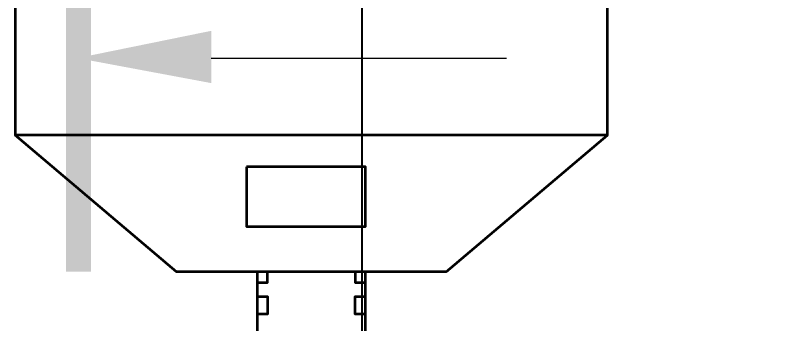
# Model space of a CAD drawing. Header units: millimetres. Extents: x -383313 to -161684, y -117025 to 99224.
# Drawn here: x -337631 to -336211, y -11178 to -10603 of the extents above; entities that cross this region are included whole.
import ezdxf

# ---------------------------------------------------------------- set-up
doc = ezdxf.new("R2010")
doc.units = ezdxf.units.MM
doc.header["$MEASUREMENT"] = 0
doc.layers.get('Defpoints').update_dxf_attribs({"color": 31})
for name, color, linetype in [('001__КОНСТРУКТИВ__размеры внутр.', 7, 'Continuous'), ('layer 1', 7, 'Continuous'), ('PDF_Geometry', 7, 'Continuous'), ('PDF_Solid Fills', 7, 'Continuous')]:
    doc.layers.add(name, color=color, linetype=linetype)
doc.styles.add('PSTUDIO', font='arial.ttf')
doc.dimstyles.new('PS_TICK', dxfattribs={"dimscale": 100, "dimtxt": 2.5, "dimasz": 1, "dimexe": 2, "dimexo": 2, "dimgap": 1, "dimtad": 1, "dimdec": 0, "dimzin": 0, "dimdsep": 46, "dimtxsty": 'PSTUDIO', "dimblk": 'ARCHTICK', "dimcen": 2, "dimdle": 1.5, "dimse1": 1, "dimse2": 1, "dimadec": 0, "dimazin": 0, "dimtfac": 1, "dimtdec": 0, "dimtix": 1, "dimtmove": 1, "dimatfit": 3, "dimldrblk": 'ARCHTICK', "dimfxl": 1, "dimtolj": 1, "dimtzin": 0, "dimarcsym": 0})

# ---------------------------------------------------------------- blocks, each defined once
blk = doc.blocks.new('_ArchTick')
at = {"color": 0, "linetype": 'ByBlock', "const_width": 0.15}
blk.add_lwpolyline([(-0.5, -0.5), (0.5, 0.5)], dxfattribs=at)
blk = doc.blocks.new('*D281')
at = {"layer": '001__КОНСТРУКТИВ__размеры внутр.', "color": 0, "lineweight": -2, "ltscale": 100, "transparency": 16777216}
blk.add_line((-336984.8, -5432.1), (-336984.8, -20232.4), dxfattribs=at)
at = {"layer": 'Defpoints', "color": 0, "ltscale": 100, "transparency": 16777216}
for p in [(-330226.1, -5582.1), (-336984.8, -20082.4), (-335014.1, -20082.4)]:
    blk.add_point(p, dxfattribs=at)
at = {"layer": '001__КОНСТРУКТИВ__размеры внутр.', "color": 0, "lineweight": -2, "ltscale": 100, "transparency": 16777216, "xscale": 100, "yscale": 100, "zscale": 100}
for p, rotation in [((-336984.8, -5582.1), 90), ((-336984.8, -20082.4), 270)]:
    blk.add_blockref('_ArchTick', p, dxfattribs=dict(at, rotation=rotation))
at = {"layer": '001__КОНСТРУКТИВ__размеры внутр.', "color": 0, "ltscale": 100, "transparency": 16777216, "insert": (-337212.4, -12832.2), "char_height": 250, "attachment_point": 5, "rotation": 90, "style": 'PSTUDIO'}
blk.add_mtext('\\A1;14500', dxfattribs=at)
blk = doc.blocks.new('A$C57BD607D')
at = {"layer": 'layer 1', "color": 5, "lineweight": 35}
for points, knots in [([(705.9, 3091.5), (705.9, 3091.5), (705.9, 3326.8), (705.9, 3326.8), (705.9, 3326.8), (705.9, 3326.8), (503.3, 3326.8), (503.3, 3326.8), (503.3, 3326.8), (503.3, 3326.8), (503.3, 3091.5), (503.3, 3091.5)], [0, 0, 0, 0, 0.333333, 0.333333, 0.333333, 0.333333, 0.666667, 0.666667, 0.666667, 0.666667, 1, 1, 1, 1]), ([(503.3, 3169.9), (503.3, 3169.9), (522.9, 3169.9), (522.9, 3169.9), (522.9, 3169.9), (522.9, 3169.9), (522.9, 3137.3), (522.9, 3137.3), (522.9, 3137.3), (522.9, 3137.3), (503.3, 3137.3), (503.3, 3137.3)], [0, 0, 0, 0, 0.333333, 0.333333, 0.333333, 0.333333, 0.666667, 0.666667, 0.666667, 0.666667, 1, 1, 1, 1]), ([(705.9, 3137.3), (705.9, 3137.3), (686.3, 3137.3), (686.3, 3137.3), (686.3, 3137.3), (686.3, 3137.3), (686.3, 3169.9), (686.3, 3169.9), (686.3, 3169.9), (686.3, 3169.9), (705.9, 3169.9), (705.9, 3169.9)], [0, 0, 0, 0, 0.333333, 0.333333, 0.333333, 0.333333, 0.666667, 0.666667, 0.666667, 0.666667, 1, 1, 1, 1]), ([(503.3, 3091.5), (503.3, 3091.5), (522.9, 3091.5), (522.9, 3091.5), (522.9, 3091.5), (522.9, 3091.5), (522.9, 3111.1), (522.9, 3111.1), (522.9, 3111.1), (522.9, 3111.1), (503.3, 3111.1), (503.3, 3111.1)], [0, 0, 0, 0, 0.333333, 0.333333, 0.333333, 0.333333, 0.666667, 0.666667, 0.666667, 0.666667, 1, 1, 1, 1]), ([(705.9, 3111.1), (705.9, 3111.1), (686.3, 3111.1), (686.3, 3111.1), (686.3, 3111.1), (686.3, 3111.1), (686.3, 3091.5), (686.3, 3091.5), (686.3, 3091.5), (686.3, 3091.5), (705.9, 3091.5), (705.9, 3091.5)], [0, 0, 0, 0, 0.333333, 0.333333, 0.333333, 0.333333, 0.666667, 0.666667, 0.666667, 0.666667, 1, 1, 1, 1]), ([(352.9, 3091.5), (352.9, 3091.5), (52.3, 2836.6), (52.3, 2836.6), (52.3, 2836.6), (52.3, 2836.6), (1156.9, 2836.6), (1156.9, 2836.6)], [0, 0, 0, 0, 0.5, 0.5, 0.5, 0.5, 1, 1, 1, 1]), ([(352.9, 3091.5), (352.9, 3091.5), (856.2, 3091.5), (856.2, 3091.5), (856.2, 3091.5), (856.2, 3091.5), (1156.9, 2836.6), (1156.9, 2836.6)], [0, 0, 0, 0, 0.5, 0.5, 0.5, 0.5, 1, 1, 1, 1]), ([(725.5, 2895.4), (725.5, 2895.4), (503.3, 2895.4), (503.3, 2895.4), (503.3, 2895.4), (503.3, 2895.4), (503.3, 3006.5), (503.3, 3006.5), (503.3, 3006.5), (503.3, 3006.5), (725.5, 3006.5), (725.5, 3006.5), (725.5, 3006.5), (725.5, 3006.5), (725.5, 2895.4), (725.5, 2895.4)], [0, 0, 0, 0, 0.25, 0.25, 0.25, 0.25, 0.5, 0.5, 0.5, 0.5, 0.75, 0.75, 0.75, 0.75, 1, 1, 1, 1])]:
    blk.add_open_spline(points, degree=3, knots=knots, dxfattribs=at)
for points in [[(52.3, 2836.6), (52.3, 2836.6), (52.3, 1437.9), (52.3, 1437.9)], [(1156.9, 1437.9), (1156.9, 1437.9), (1156.9, 2836.6), (1156.9, 2836.6)]]:
    blk.add_open_spline(points, degree=3, dxfattribs=at)
blk = doc.blocks.new('A$Cf5759c35')
at = {"layer": 'PDF_Geometry', "color": 8, "lineweight": 13}
blk.add_lwpolyline([(21196.1, 7581.9), (21746.5, 7581.9)], dxfattribs=at)
at = {"layer": 'PDF_Solid Fills', "color": 8, "lineweight": 13}
for points in [[(20971.8, 7785.1), (20925.2, 7785.1), (20971.8, 7184)], [(20925.2, 7785.1), (20971.8, 7184), (20925.2, 7184)], [(20946.4, 7581.9), (21196.1, 7632.7), (21196.1, 7535.3)]]:
    blk.add_solid(points, dxfattribs=at)

msp = doc.modelspace()

# ---------------------------------------------------------------- block references
at = {"ltscale": 100}
msp.add_blockref('A$Cf5759c35', (-358461.97282, -18264.93104), dxfattribs=at)
at = {"color": 0, "rotation": 180}
msp.add_blockref('A$C57BD607D', (-336474.61838, -7990.06803), dxfattribs=at)

# ---------------------------------------------------------------- dimensions: what is measured, and where the dimension line sits
at = {"layer": '001__КОНСТРУКТИВ__размеры внутр.', "ltscale": 100}
dim = msp.add_linear_dim(base=(-336984.76537, -20082.3977), p1=(-330226.05882, -5582.0977), p2=(-335014.05882, -20082.3977), angle=90, dimstyle='PS_TICK', dxfattribs=at)
dim.commit()
dim.dimension.update_dxf_attribs({"geometry": '*D281', "text_midpoint": (-337212.40862, -12832.2477)})

doc.saveas('drawing.dxf')
